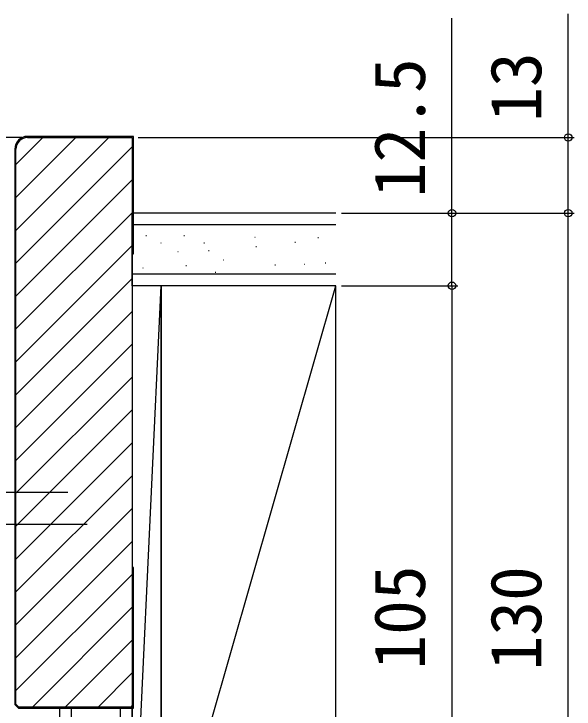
# Model space of a CAD drawing. Units: millimetres, scale not verified. Extents: x -525 to 525, y -783 to 779.
# Drawn here: x 197.4 to 293.7, y 332.1 to 451.8 of the extents above; entities that cross this region are included whole.
import ezdxf
from ezdxf.enums import TextEntityAlignment as Align

# ---------------------------------------------------------------- set-up
doc = ezdxf.new("R2010")
doc.units = ezdxf.units.MM
doc.header["$LTSCALE"] = 4
for name, color, linetype in [('0-3_YKK_11', 7, 'Continuous'), ('0-5_YKK_13', 4, 'Continuous'), ('0-7_YKK_D', 6, 'Continuous'), ('0-9_YSS_K', 3, 'Continuous')]:
    doc.layers.add(name, color=color, linetype=linetype)
doc.styles.add('ＭＳ ゴシック', font='')
doc.styles.get('ＭＳ ゴシック').set_extended_font_data('MS Gothic')

msp = doc.modelspace()

# ---------------------------------------------------------------- linework, layer by layer
at = {"layer": '0-3_YKK_11'}
for p, q in [((217.745, 410.483), (217.945, 410.483)), ((217.945, 356.483), (217.745, 356.483))]:
    msp.add_line(p, q, dxfattribs=at)
for points in [[(217.945, 410.483), (217.945, 430.683), (199.745, 430.683)], [(199.745, 430.483), (217.745, 430.483), (217.745, 410.483)], [(197.545, 428.483), (197.545, 332.9), (198.162, 332.283), (217.945, 332.283), (217.945, 356.483)], [(217.745, 410.483), (217.745, 356.483), (217.745, 332.483), (198.245, 332.483), (197.745, 332.983), (197.745, 428.483)]]:
    msp.add_lwpolyline(points, dxfattribs=at)
for radius in [2.2, 2]:
    msp.add_arc((199.745, 428.483), radius, 90.00001, 179.99999, dxfattribs=at)
at = {"layer": '0-5_YKK_13'}
for p, q in [((193.226, 369.483), (206.67, 369.483)), ((209.978, 363.879), (179.583, 363.879))]:
    msp.add_line(p, q, dxfattribs=at)
at = {"layer": '0-7_YKK_D'}
for p, q in [((198.745, 430.483), (113.745, 430.483)), ((218.745, 430.483), (293.745, 430.483)), ((253.745, 417.483), (273.745, 417.483)), ((253.745, 417.483), (293.745, 417.483)), ((253.745, 417.483), (293.745, 417.483)), ((292.745, 287.483), (292.745, 417.483)), ((253.745, 404.983), (273.745, 404.983)), ((253.745, 404.983), (273.745, 404.983)), ((272.745, 404.983), (272.745, 299.983))]:
    msp.add_line(p, q, dxfattribs=at)
for points in [[(272.745, 404.983), (272.745, 417.483), (272.745, 451.033)], [(292.745, 417.483), (292.745, 430.483), (292.745, 451.76)]]:
    msp.add_lwpolyline(points, dxfattribs=at)
for centre in [(292.745, 430.483), (272.745, 417.483), (292.745, 417.483), (292.745, 417.483), (272.745, 404.983), (272.745, 404.983)]:
    msp.add_circle(centre, 0.637, dxfattribs=at)
at = {"layer": '0-9_YSS_K'}
for p, q in [((197.745, 425.83), (202.398, 430.483)), ((197.745, 420.173), (208.055, 430.483)), ((197.745, 414.517), (213.712, 430.483)), ((197.745, 408.86), (217.745, 428.86)), ((197.745, 403.203), (217.745, 423.203)), ((197.745, 397.546), (217.745, 417.546)), ((217.745, 404.983), (217.745, 417.483)), ((252.745, 417.483), (217.745, 417.483)), ((252.745, 415.483), (217.745, 415.483)), ((220.086, 413.617), (220.186, 413.617)), ((226.625, 413.617), (226.725, 413.617)), ((238.819, 413.352), (238.919, 413.352)), ((249.688, 413.264), (249.788, 413.264)), ((197.745, 391.889), (217.745, 411.889)), ((222.648, 412.381), (222.748, 412.381)), ((230.071, 412.381), (230.171, 412.381)), ((238.996, 411.762), (239.096, 411.762)), ((245.711, 412.469), (245.811, 412.469)), ((245.711, 412.469), (245.811, 412.469)), ((225.564, 410.879), (225.664, 410.879)), ((230.866, 411.056), (230.966, 411.056)), ((233.429, 409.466), (233.529, 409.466)), ((219.555, 408.053), (219.655, 408.053)), ((226.978, 408.494), (227.078, 408.494)), ((242.265, 408.582), (242.365, 408.582)), ((247.302, 408.671), (247.402, 408.671)), ((250.925, 408.936), (251.025, 408.936)), ((252.745, 406.983), (217.745, 406.983)), ((232.015, 407.346), (232.115, 407.346)), ((197.745, 386.232), (217.745, 406.232)), ((217.745, 299.983), (222.745, 404.983)), ((252.745, 404.983), (217.745, 404.983)), ((222.745, 299.983), (252.745, 404.983)), ((197.745, 380.575), (217.745, 400.575)), ((197.745, 374.919), (217.745, 394.919)), ((197.745, 369.262), (217.745, 389.262)), ((197.745, 363.605), (217.745, 383.605)), ((197.745, 357.948), (217.745, 377.948)), ((197.745, 352.291), (217.745, 372.291)), ((197.745, 346.634), (217.745, 366.634)), ((197.745, 340.977), (217.745, 360.977)), ((197.745, 335.321), (217.745, 355.321)), ((200.564, 332.483), (217.745, 349.664)), ((206.221, 332.483), (217.745, 344.007)), ((211.878, 332.483), (217.745, 338.35)), ((217.535, 332.483), (217.745, 332.693)), ((207.245, 332.483), (207.245, 287.483)), ((215.745, 287.483), (215.745, 332.483))]:
    msp.add_line(p, q, dxfattribs=at)
for points in [[(217.745, 299.983), (222.745, 299.983), (222.745, 404.983), (217.745, 404.983)], [(222.745, 299.983), (252.745, 299.983), (252.745, 404.983), (222.745, 404.983)], [(205.245, 287.483), (217.745, 287.483), (217.745, 332.483), (205.245, 332.483)]]:
    msp.add_lwpolyline(points, close=True, dxfattribs=at)

# ---------------------------------------------------------------- texts
at = {"layer": '0-7_YKK_D', "style": 'ＭＳ ゴシック'}
for s, p in [('13', (290.745, 433.192)), ('12.5', (270.745, 420.192)), ('105', (270.745, 338.915)), ('130', (290.745, 338.779))]:
    msp.add_text(s, height=8.798, rotation=90, dxfattribs=at).set_placement(p, align=Align.BOTTOM_LEFT)

doc.saveas('drawing.dxf')
